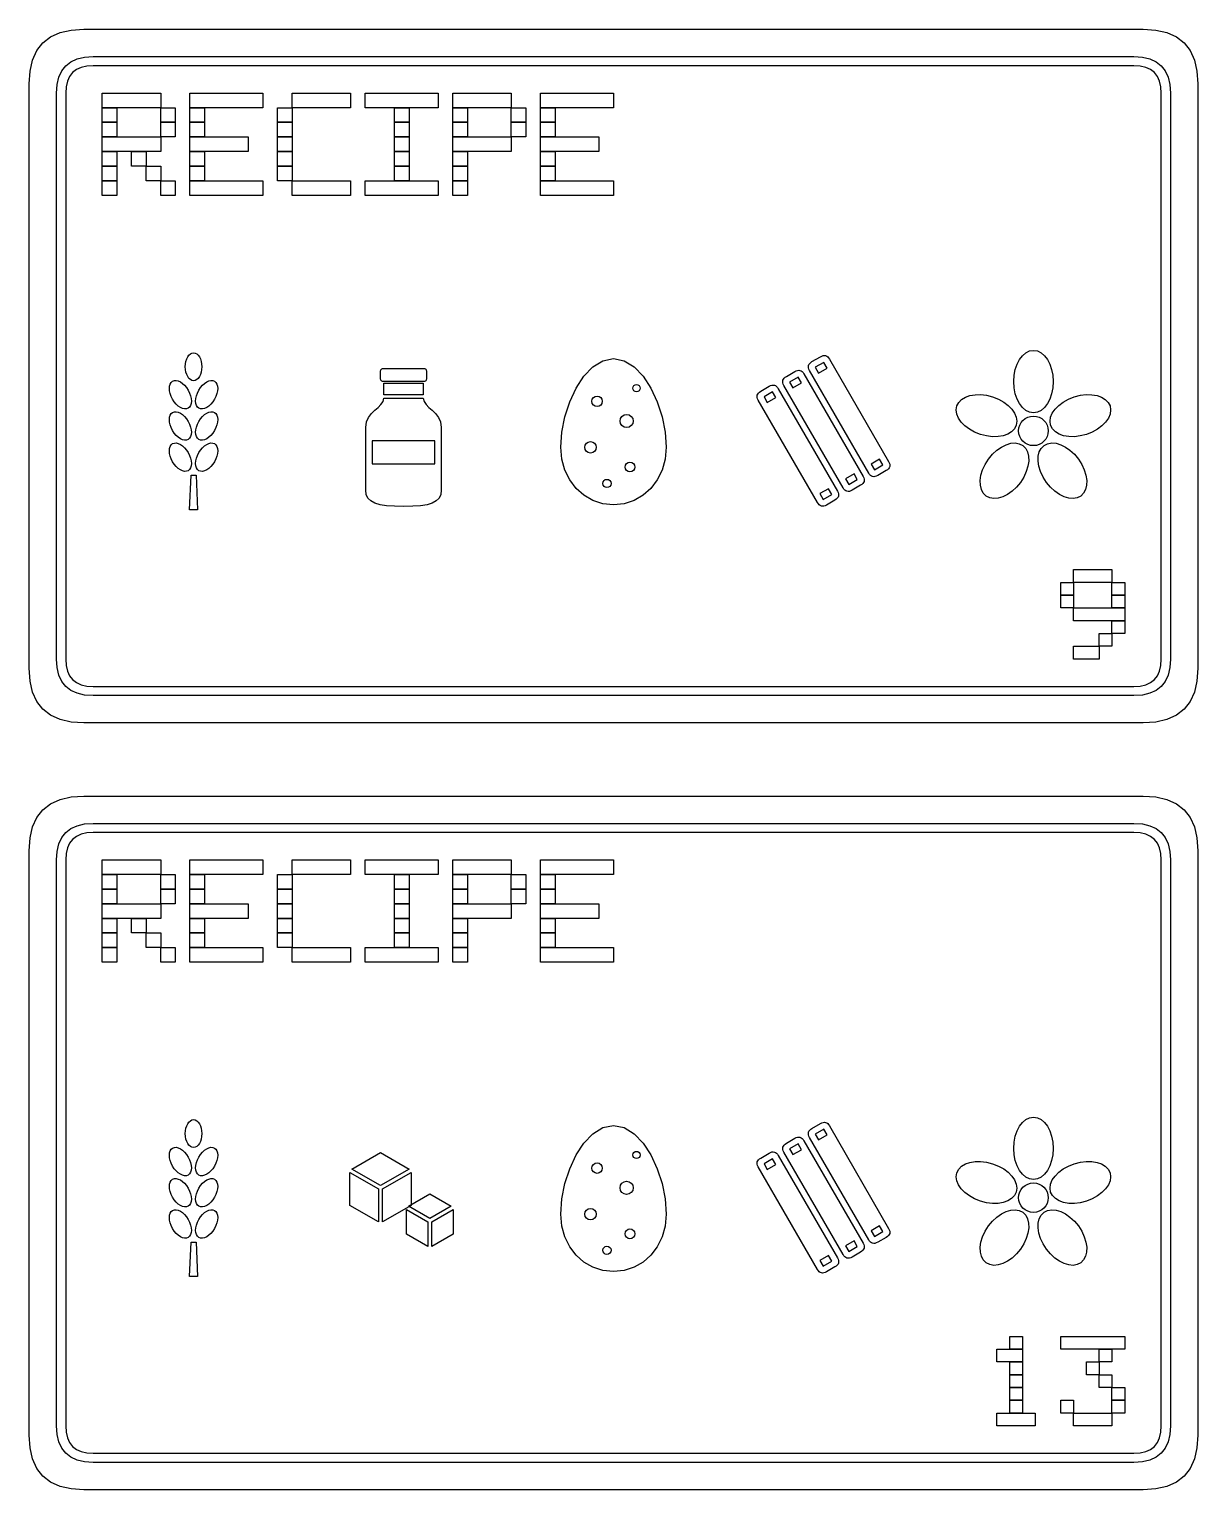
# Model space of a CAD drawing. Extents: x 4 to 296, y 4 to 595.
# Drawn here: x 4 to 68, y 147 to 227 of the extents above; entities that cross this region are included whole.
import ezdxf

# ---------------------------------------------------------------- set-up
doc = ezdxf.new("R2010")
doc.units = 0
doc.layers.add('CUT', color=1, linetype='CONTINUOUS')
doc.layers.add('RASTER', color=7, linetype='CONTINUOUS')

msp = doc.modelspace()

# ---------------------------------------------------------------- linework, layer by layer
at = {"layer": 'CUT'}
for points in [[(4, 224), (4.047, 224.703), (4.188, 225.313), (4.422, 225.828), (4.75, 226.25), (5.172, 226.578), (5.688, 226.813), (6.297, 226.953), (7, 227), (65, 227), (65.703, 226.953), (66.313, 226.813), (66.828, 226.578), (67.25, 226.25), (67.578, 225.828), (67.813, 225.313), (67.953, 224.703), (68, 224), (68, 192), (67.953, 191.297), (67.813, 190.688), (67.578, 190.172), (67.25, 189.75), (66.828, 189.422), (66.313, 189.188), (65.703, 189.047), (65, 189), (7, 189), (6.297, 189.047), (5.688, 189.188), (5.172, 189.422), (4.75, 189.75), (4.422, 190.172), (4.188, 190.688), (4.047, 191.297), (4, 192)], [(4, 182), (4.047, 182.703), (4.188, 183.313), (4.422, 183.828), (4.75, 184.25), (5.172, 184.578), (5.688, 184.813), (6.297, 184.953), (7, 185), (65, 185), (65.703, 184.953), (66.313, 184.813), (66.828, 184.578), (67.25, 184.25), (67.578, 183.828), (67.813, 183.313), (67.953, 182.703), (68, 182), (68, 150), (67.953, 149.297), (67.813, 148.688), (67.578, 148.172), (67.25, 147.75), (66.828, 147.422), (66.313, 147.188), (65.703, 147.047), (65, 147), (7, 147), (6.297, 147.047), (5.688, 147.188), (5.172, 147.422), (4.75, 147.75), (4.422, 148.172), (4.188, 148.688), (4.047, 149.297), (4, 150)]]:
    msp.add_lwpolyline(points, close=True, dxfattribs=at)
at = {"layer": 'RASTER'}
for points in [[(5.5, 223.5), (5.531, 223.969), (5.625, 224.375), (5.781, 224.719), (6, 225), (6.281, 225.219), (6.625, 225.375), (7.031, 225.469), (7.5, 225.5), (64.5, 225.5), (64.969, 225.469), (65.375, 225.375), (65.719, 225.219), (66, 225), (66.219, 224.719), (66.375, 224.375), (66.469, 223.969), (66.5, 223.5), (66.5, 192.5), (66.469, 192.031), (66.375, 191.625), (66.219, 191.281), (66, 191), (65.719, 190.781), (65.375, 190.625), (64.969, 190.531), (64.5, 190.5), (7.5, 190.5), (7.031, 190.531), (6.625, 190.625), (6.281, 190.781), (6, 191), (5.781, 191.281), (5.625, 191.625), (5.531, 192.031), (5.5, 192.5)], [(6, 223.5), (6, 192.5), (6.023, 192.148), (6.094, 191.844), (6.211, 191.586), (6.375, 191.375), (6.586, 191.211), (6.844, 191.094), (7.148, 191.023), (7.5, 191), (64.5, 191), (64.852, 191.023), (65.156, 191.094), (65.414, 191.211), (65.625, 191.375), (65.789, 191.586), (65.906, 191.844), (65.977, 192.148), (66, 192.5), (66, 223.5), (65.977, 223.852), (65.906, 224.156), (65.789, 224.414), (65.625, 224.625), (65.414, 224.789), (65.156, 224.906), (64.852, 224.977), (64.5, 225), (7.5, 225), (7.148, 224.977), (6.844, 224.906), (6.586, 224.789), (6.375, 224.625), (6.211, 224.414), (6.094, 224.156), (6.023, 223.852), (6, 223.5)], [(8, 223.5), (11.2, 223.5), (11.2, 222.7), (8, 222.7)], [(12.8, 223.5), (16.8, 223.5), (16.8, 222.7), (12.8, 222.7)], [(18.4, 223.5), (21.6, 223.5), (21.6, 222.7), (18.4, 222.7)], [(22.4, 223.5), (26.4, 223.5), (26.4, 222.7), (22.4, 222.7)], [(27.2, 223.5), (30.4, 223.5), (30.4, 222.7), (27.2, 222.7)], [(32, 223.5), (36, 223.5), (36, 222.7), (32, 222.7)], [(8, 222.7), (8.8, 222.7), (8.8, 221.9), (8, 221.9)], [(11.2, 222.7), (12, 222.7), (12, 221.9), (11.2, 221.9)], [(12.8, 222.7), (13.6, 222.7), (13.6, 221.9), (12.8, 221.9)], [(17.6, 222.7), (18.4, 222.7), (18.4, 221.9), (17.6, 221.9)], [(24, 222.7), (24.8, 222.7), (24.8, 221.9), (24, 221.9)], [(27.2, 222.7), (28, 222.7), (28, 221.9), (27.2, 221.9)], [(30.4, 222.7), (31.2, 222.7), (31.2, 221.9), (30.4, 221.9)], [(32, 222.7), (32.8, 222.7), (32.8, 221.9), (32, 221.9)], [(8, 221.9), (8.8, 221.9), (8.8, 221.1), (8, 221.1)], [(11.2, 221.9), (12, 221.9), (12, 221.1), (11.2, 221.1)], [(12.8, 221.9), (13.6, 221.9), (13.6, 221.1), (12.8, 221.1)], [(17.6, 221.9), (18.4, 221.9), (18.4, 221.1), (17.6, 221.1)], [(24, 221.9), (24.8, 221.9), (24.8, 221.1), (24, 221.1)], [(27.2, 221.9), (28, 221.9), (28, 221.1), (27.2, 221.1)], [(30.4, 221.9), (31.2, 221.9), (31.2, 221.1), (30.4, 221.1)], [(32, 221.9), (32.8, 221.9), (32.8, 221.1), (32, 221.1)], [(8, 221.1), (11.2, 221.1), (11.2, 220.3), (8, 220.3)], [(12.8, 221.1), (16, 221.1), (16, 220.3), (12.8, 220.3)], [(17.6, 221.1), (18.4, 221.1), (18.4, 220.3), (17.6, 220.3)], [(24, 221.1), (24.8, 221.1), (24.8, 220.3), (24, 220.3)], [(27.2, 221.1), (30.4, 221.1), (30.4, 220.3), (27.2, 220.3)], [(32, 221.1), (35.2, 221.1), (35.2, 220.3), (32, 220.3)], [(8, 220.3), (8.8, 220.3), (8.8, 219.5), (8, 219.5)], [(9.6, 220.3), (10.4, 220.3), (10.4, 219.5), (9.6, 219.5)], [(12.8, 220.3), (13.6, 220.3), (13.6, 219.5), (12.8, 219.5)], [(17.6, 220.3), (18.4, 220.3), (18.4, 219.5), (17.6, 219.5)], [(24, 220.3), (24.8, 220.3), (24.8, 219.5), (24, 219.5)], [(27.2, 220.3), (28, 220.3), (28, 219.5), (27.2, 219.5)], [(32, 220.3), (32.8, 220.3), (32.8, 219.5), (32, 219.5)], [(8, 219.5), (8.8, 219.5), (8.8, 218.7), (8, 218.7)], [(10.4, 219.5), (11.2, 219.5), (11.2, 218.7), (10.4, 218.7)], [(12.8, 219.5), (13.6, 219.5), (13.6, 218.7), (12.8, 218.7)], [(17.6, 219.5), (18.4, 219.5), (18.4, 218.7), (17.6, 218.7)], [(24, 219.5), (24.8, 219.5), (24.8, 218.7), (24, 218.7)], [(27.2, 219.5), (28, 219.5), (28, 218.7), (27.2, 218.7)], [(32, 219.5), (32.8, 219.5), (32.8, 218.7), (32, 218.7)], [(8, 218.7), (8.8, 218.7), (8.8, 217.9), (8, 217.9)], [(11.2, 218.7), (12, 218.7), (12, 217.9), (11.2, 217.9)], [(12.8, 218.7), (16.8, 218.7), (16.8, 217.9), (12.8, 217.9)], [(18.4, 218.7), (21.6, 218.7), (21.6, 217.9), (18.4, 217.9)], [(22.4, 218.7), (26.4, 218.7), (26.4, 217.9), (22.4, 217.9)], [(27.2, 218.7), (28, 218.7), (28, 217.9), (27.2, 217.9)], [(32, 218.7), (36, 218.7), (36, 217.9), (32, 217.9)], [(13.45, 208.51), (13.441, 208.356), (13.415, 208.212), (13.373, 208.082), (13.318, 207.969), (13.252, 207.876), (13.175, 207.805), (13.091, 207.761), (13, 207.745), (12.909, 207.761), (12.825, 207.805), (12.748, 207.876), (12.682, 207.969), (12.627, 208.082), (12.585, 208.212), (12.559, 208.356), (12.55, 208.51), (12.559, 208.664), (12.585, 208.808), (12.627, 208.938), (12.682, 209.051), (12.748, 209.144), (12.825, 209.215), (12.909, 209.259), (13, 209.275), (13.091, 209.259), (13.175, 209.215), (13.252, 209.144), (13.318, 209.051), (13.373, 208.938), (13.415, 208.808), (13.441, 208.664), (13.45, 208.51)], [(36, 208.96), (36.589, 208.84), (37.133, 208.504), (37.623, 207.992), (38.048, 207.34), (38.396, 206.587), (38.658, 205.771), (38.823, 204.929), (38.88, 204.1), (38.823, 203.448), (38.658, 202.848), (38.396, 202.312), (38.048, 201.85), (37.623, 201.472), (37.133, 201.189), (36.589, 201.012), (36, 200.95), (35.411, 201.012), (34.867, 201.189), (34.377, 201.472), (33.953, 201.85), (33.604, 202.312), (33.342, 202.848), (33.177, 203.448), (33.12, 204.1), (33.177, 204.929), (33.342, 205.771), (33.604, 206.587), (33.953, 207.34), (34.377, 207.992), (34.867, 208.504), (35.411, 208.84), (36, 208.96)], [(46.737, 208.301), (46.7, 208.377), (46.678, 208.449), (46.672, 208.516), (46.68, 208.58), (46.704, 208.639), (46.744, 208.694), (46.799, 208.746), (46.869, 208.793), (47.337, 209.063), (47.413, 209.1), (47.484, 209.122), (47.552, 209.129), (47.616, 209.12), (47.675, 209.096), (47.73, 209.056), (47.781, 209.001), (47.829, 208.931), (51.069, 203.319), (51.106, 203.243), (51.128, 203.171), (51.134, 203.104), (51.126, 203.04), (51.101, 202.981), (51.062, 202.926), (51.007, 202.874), (50.937, 202.827), (50.469, 202.557), (50.393, 202.52), (50.321, 202.498), (50.254, 202.491), (50.19, 202.5), (50.131, 202.524), (50.076, 202.564), (50.024, 202.619), (49.977, 202.689)], [(60.08, 207.7), (60.058, 207.355), (59.995, 207.034), (59.896, 206.744), (59.764, 206.491), (59.604, 206.282), (59.42, 206.124), (59.218, 206.025), (59, 205.99), (58.782, 206.025), (58.58, 206.124), (58.396, 206.282), (58.236, 206.491), (58.104, 206.744), (58.005, 207.034), (57.942, 207.355), (57.92, 207.7), (57.942, 208.045), (58.005, 208.366), (58.104, 208.656), (58.236, 208.909), (58.396, 209.118), (58.58, 209.276), (58.782, 209.375), (59, 209.41), (59.218, 209.375), (59.42, 209.276), (59.604, 209.118), (59.764, 208.909), (59.896, 208.656), (59.995, 208.366), (60.058, 208.045), (60.08, 207.7)], [(23.24, 208.24), (23.243, 208.282), (23.251, 208.319), (23.265, 208.35), (23.285, 208.375), (23.31, 208.395), (23.341, 208.409), (23.378, 208.417), (23.42, 208.42), (25.58, 208.42), (25.622, 208.417), (25.659, 208.409), (25.69, 208.395), (25.715, 208.375), (25.735, 208.35), (25.749, 208.319), (25.757, 208.282), (25.76, 208.24), (25.76, 207.88), (25.757, 207.838), (25.749, 207.801), (25.735, 207.77), (25.715, 207.745), (25.69, 207.725), (25.659, 207.711), (25.622, 207.703), (25.58, 207.7), (23.42, 207.7), (23.378, 207.703), (23.341, 207.711), (23.31, 207.725), (23.285, 207.745), (23.265, 207.77), (23.251, 207.801), (23.243, 207.838), (23.24, 207.88)], [(45.334, 207.491), (45.297, 207.567), (45.275, 207.639), (45.269, 207.706), (45.277, 207.77), (45.302, 207.829), (45.341, 207.884), (45.396, 207.936), (45.466, 207.983), (45.934, 208.253), (46.01, 208.29), (46.081, 208.312), (46.149, 208.319), (46.213, 208.31), (46.272, 208.286), (46.327, 208.246), (46.379, 208.191), (46.426, 208.121), (49.666, 202.509), (49.703, 202.433), (49.725, 202.361), (49.731, 202.294), (49.723, 202.23), (49.698, 202.171), (49.659, 202.116), (49.604, 202.064), (49.534, 202.017), (49.066, 201.747), (48.99, 201.71), (48.919, 201.688), (48.851, 201.681), (48.787, 201.69), (48.728, 201.714), (48.673, 201.754), (48.621, 201.809), (48.574, 201.879)], [(47.049, 208.481), (47.229, 208.169), (47.697, 208.439), (47.517, 208.751), (47.049, 208.481)], [(12.709, 207.227), (12.786, 207.073), (12.841, 206.92), (12.874, 206.771), (12.885, 206.631), (12.874, 206.504), (12.841, 206.394), (12.785, 206.304), (12.708, 206.24), (12.612, 206.205), (12.507, 206.201), (12.395, 206.228), (12.279, 206.281), (12.164, 206.361), (12.051, 206.464), (11.946, 206.588), (11.851, 206.733), (11.774, 206.887), (11.719, 207.04), (11.686, 207.189), (11.675, 207.329), (11.686, 207.456), (11.719, 207.566), (11.775, 207.656), (11.853, 207.72), (11.948, 207.755), (12.053, 207.759), (12.165, 207.732), (12.281, 207.679), (12.396, 207.599), (12.509, 207.496), (12.614, 207.372), (12.709, 207.227)], [(14.149, 206.733), (14.054, 206.588), (13.949, 206.464), (13.836, 206.361), (13.721, 206.281), (13.605, 206.228), (13.493, 206.201), (13.388, 206.205), (13.293, 206.24), (13.215, 206.304), (13.159, 206.394), (13.126, 206.504), (13.115, 206.631), (13.126, 206.771), (13.159, 206.92), (13.214, 207.073), (13.291, 207.227), (13.386, 207.372), (13.491, 207.496), (13.604, 207.599), (13.719, 207.679), (13.835, 207.732), (13.947, 207.759), (14.052, 207.755), (14.148, 207.72), (14.225, 207.656), (14.281, 207.566), (14.314, 207.456), (14.325, 207.329), (14.314, 207.189), (14.281, 207.04), (14.226, 206.887), (14.149, 206.733)], [(23.42, 207.61), (25.58, 207.61), (25.58, 206.98), (23.42, 206.98)], [(43.931, 206.681), (43.894, 206.757), (43.872, 206.829), (43.866, 206.896), (43.874, 206.96), (43.899, 207.019), (43.938, 207.074), (43.993, 207.126), (44.063, 207.173), (44.531, 207.443), (44.607, 207.48), (44.679, 207.502), (44.746, 207.509), (44.81, 207.5), (44.869, 207.476), (44.924, 207.436), (44.976, 207.381), (45.023, 207.311), (48.263, 201.699), (48.3, 201.623), (48.322, 201.551), (48.328, 201.484), (48.32, 201.42), (48.296, 201.361), (48.256, 201.306), (48.201, 201.254), (48.131, 201.207), (47.663, 200.937), (47.587, 200.9), (47.516, 200.878), (47.448, 200.871), (47.384, 200.88), (47.325, 200.904), (47.27, 200.944), (47.219, 200.999), (47.171, 201.069)], [(45.646, 207.671), (45.826, 207.359), (46.294, 207.629), (46.114, 207.941), (45.646, 207.671)], [(23.42, 206.8), (25.58, 206.8), (25.623, 206.612), (25.735, 206.446), (25.893, 206.287), (26.075, 206.125), (26.257, 205.946), (26.415, 205.737), (26.527, 205.486), (26.57, 205.18), (26.57, 201.76), (26.54, 201.515), (26.449, 201.316), (26.295, 201.159), (26.075, 201.04), (25.788, 200.955), (25.431, 200.899), (25.002, 200.869), (24.5, 200.86), (23.998, 200.869), (23.569, 200.899), (23.212, 200.955), (22.925, 201.04), (22.705, 201.159), (22.551, 201.316), (22.46, 201.515), (22.43, 201.76), (22.43, 205.18), (22.473, 205.486), (22.585, 205.737), (22.743, 205.946), (22.925, 206.125), (23.107, 206.287), (23.265, 206.446), (23.377, 206.612), (23.42, 206.8)], [(44.243, 206.861), (44.423, 206.549), (44.891, 206.819), (44.711, 207.131), (44.243, 206.861)], [(56.766, 206.861), (57.087, 206.734), (57.373, 206.575), (57.618, 206.391), (57.818, 206.187), (57.967, 205.97), (58.061, 205.747), (58.093, 205.524), (58.058, 205.306), (57.958, 205.11), (57.801, 204.948), (57.594, 204.822), (57.346, 204.734), (57.065, 204.687), (56.758, 204.682), (56.433, 204.722), (56.098, 204.807), (55.777, 204.935), (55.492, 205.094), (55.246, 205.278), (55.046, 205.482), (54.897, 205.698), (54.804, 205.921), (54.772, 206.145), (54.806, 206.363), (54.906, 206.559), (55.064, 206.721), (55.27, 206.847), (55.518, 206.934), (55.8, 206.982), (56.107, 206.986), (56.431, 206.947), (56.766, 206.861)], [(61.902, 204.807), (61.567, 204.722), (61.242, 204.682), (60.935, 204.687), (60.654, 204.734), (60.406, 204.822), (60.199, 204.948), (60.042, 205.11), (59.942, 205.306), (59.907, 205.524), (59.939, 205.747), (60.033, 205.97), (60.182, 206.187), (60.382, 206.391), (60.627, 206.575), (60.913, 206.734), (61.234, 206.861), (61.569, 206.947), (61.893, 206.986), (62.2, 206.982), (62.482, 206.934), (62.73, 206.847), (62.936, 206.721), (63.094, 206.559), (63.194, 206.363), (63.228, 206.145), (63.196, 205.921), (63.103, 205.698), (62.954, 205.482), (62.754, 205.278), (62.508, 205.094), (62.223, 204.935), (61.902, 204.807)], [(12.709, 205.517), (12.786, 205.363), (12.841, 205.21), (12.874, 205.061), (12.885, 204.921), (12.874, 204.794), (12.841, 204.684), (12.785, 204.594), (12.708, 204.53), (12.612, 204.495), (12.507, 204.491), (12.395, 204.518), (12.279, 204.571), (12.164, 204.651), (12.051, 204.754), (11.946, 204.878), (11.851, 205.023), (11.774, 205.177), (11.719, 205.33), (11.686, 205.479), (11.675, 205.619), (11.686, 205.746), (11.719, 205.856), (11.775, 205.946), (11.853, 206.01), (11.948, 206.045), (12.053, 206.049), (12.165, 206.022), (12.281, 205.969), (12.396, 205.889), (12.509, 205.786), (12.614, 205.662), (12.709, 205.517)], [(14.149, 205.023), (14.054, 204.878), (13.949, 204.754), (13.836, 204.651), (13.721, 204.571), (13.605, 204.518), (13.493, 204.491), (13.388, 204.495), (13.293, 204.53), (13.215, 204.594), (13.159, 204.684), (13.126, 204.794), (13.115, 204.921), (13.126, 205.061), (13.159, 205.21), (13.214, 205.363), (13.291, 205.517), (13.386, 205.662), (13.491, 205.786), (13.604, 205.889), (13.719, 205.969), (13.835, 206.022), (13.947, 206.049), (14.052, 206.045), (14.148, 206.01), (14.225, 205.946), (14.281, 205.856), (14.314, 205.746), (14.325, 205.619), (14.314, 205.479), (14.281, 205.33), (14.226, 205.177), (14.149, 205.023)], [(12.709, 203.808), (12.786, 203.653), (12.841, 203.5), (12.874, 203.351), (12.885, 203.211), (12.874, 203.084), (12.841, 202.974), (12.785, 202.884), (12.708, 202.82), (12.612, 202.785), (12.507, 202.781), (12.395, 202.808), (12.279, 202.861), (12.164, 202.941), (12.051, 203.044), (11.946, 203.168), (11.851, 203.313), (11.774, 203.467), (11.719, 203.62), (11.686, 203.769), (11.675, 203.909), (11.686, 204.036), (11.719, 204.146), (11.775, 204.236), (11.853, 204.3), (11.948, 204.335), (12.053, 204.339), (12.165, 204.312), (12.281, 204.259), (12.396, 204.179), (12.509, 204.076), (12.614, 203.952), (12.709, 203.808)], [(14.149, 203.313), (14.054, 203.168), (13.949, 203.044), (13.836, 202.941), (13.721, 202.861), (13.605, 202.808), (13.493, 202.781), (13.388, 202.785), (13.293, 202.82), (13.215, 202.884), (13.159, 202.974), (13.126, 203.084), (13.115, 203.211), (13.126, 203.351), (13.159, 203.5), (13.214, 203.653), (13.291, 203.808), (13.386, 203.952), (13.491, 204.076), (13.604, 204.179), (13.719, 204.259), (13.835, 204.312), (13.947, 204.339), (14.052, 204.335), (14.148, 204.3), (14.225, 204.236), (14.281, 204.146), (14.314, 204.036), (14.325, 203.909), (14.314, 203.769), (14.281, 203.62), (14.226, 203.467), (14.149, 203.313)], [(22.79, 204.46), (22.79, 203.2), (26.21, 203.2), (26.21, 204.46), (22.79, 204.46)], [(56.539, 203.45), (56.76, 203.716), (56.999, 203.939), (57.25, 204.116), (57.506, 204.243), (57.758, 204.318), (57.999, 204.337), (58.222, 204.299), (58.418, 204.199), (58.574, 204.043), (58.679, 203.843), (58.735, 203.608), (58.742, 203.345), (58.699, 203.063), (58.609, 202.769), (58.472, 202.473), (58.287, 202.181), (58.066, 201.915), (57.827, 201.692), (57.576, 201.516), (57.32, 201.389), (57.068, 201.314), (56.827, 201.294), (56.604, 201.332), (56.408, 201.432), (56.252, 201.588), (56.147, 201.788), (56.091, 202.023), (56.084, 202.286), (56.126, 202.569), (56.217, 202.862), (56.354, 203.159), (56.539, 203.45)], [(59.713, 202.181), (59.528, 202.473), (59.391, 202.769), (59.301, 203.063), (59.258, 203.345), (59.265, 203.608), (59.321, 203.843), (59.426, 204.043), (59.582, 204.199), (59.778, 204.299), (60.001, 204.337), (60.242, 204.318), (60.494, 204.243), (60.75, 204.116), (61.001, 203.939), (61.24, 203.716), (61.461, 203.45), (61.646, 203.159), (61.783, 202.862), (61.874, 202.569), (61.916, 202.286), (61.909, 202.023), (61.853, 201.788), (61.748, 201.588), (61.592, 201.432), (61.396, 201.332), (61.173, 201.294), (60.932, 201.314), (60.68, 201.389), (60.424, 201.516), (60.173, 201.692), (59.934, 201.915), (59.713, 202.181)], [(50.109, 203.181), (50.289, 202.869), (50.757, 203.139), (50.577, 203.451), (50.109, 203.181)], [(12.865, 202.57), (13.135, 202.57), (13.225, 200.68), (12.775, 200.68)], [(48.706, 202.371), (48.886, 202.059), (49.354, 202.329), (49.174, 202.641), (48.706, 202.371)], [(47.303, 201.561), (47.483, 201.249), (47.951, 201.519), (47.771, 201.831), (47.303, 201.561)], [(61.2, 197.4), (63.3, 197.4), (63.3, 196.7), (61.2, 196.7)], [(60.5, 196.7), (61.2, 196.7), (61.2, 196), (60.5, 196)], [(60.5, 196), (61.2, 196), (61.2, 195.3), (60.5, 195.3)], [(63.3, 196.7), (64, 196.7), (64, 196), (63.3, 196)], [(63.3, 196), (64, 196), (64, 195.3), (63.3, 195.3)], [(61.2, 195.3), (64, 195.3), (64, 194.6), (61.2, 194.6)], [(63.3, 194.6), (64, 194.6), (64, 193.9), (63.3, 193.9)], [(62.6, 193.9), (63.3, 193.9), (63.3, 193.2), (62.6, 193.2)], [(61.2, 193.2), (62.6, 193.2), (62.6, 192.5), (61.2, 192.5)], [(5.5, 181.5), (5.531, 181.969), (5.625, 182.375), (5.781, 182.719), (6, 183), (6.281, 183.219), (6.625, 183.375), (7.031, 183.469), (7.5, 183.5), (64.5, 183.5), (64.969, 183.469), (65.375, 183.375), (65.719, 183.219), (66, 183), (66.219, 182.719), (66.375, 182.375), (66.469, 181.969), (66.5, 181.5), (66.5, 150.5), (66.469, 150.031), (66.375, 149.625), (66.219, 149.281), (66, 149), (65.719, 148.781), (65.375, 148.625), (64.969, 148.531), (64.5, 148.5), (7.5, 148.5), (7.031, 148.531), (6.625, 148.625), (6.281, 148.781), (6, 149), (5.781, 149.281), (5.625, 149.625), (5.531, 150.031), (5.5, 150.5)], [(6, 181.5), (6, 150.5), (6.023, 150.148), (6.094, 149.844), (6.211, 149.586), (6.375, 149.375), (6.586, 149.211), (6.844, 149.094), (7.148, 149.023), (7.5, 149), (64.5, 149), (64.852, 149.023), (65.156, 149.094), (65.414, 149.211), (65.625, 149.375), (65.789, 149.586), (65.906, 149.844), (65.977, 150.148), (66, 150.5), (66, 181.5), (65.977, 181.852), (65.906, 182.156), (65.789, 182.414), (65.625, 182.625), (65.414, 182.789), (65.156, 182.906), (64.852, 182.977), (64.5, 183), (7.5, 183), (7.148, 182.977), (6.844, 182.906), (6.586, 182.789), (6.375, 182.625), (6.211, 182.414), (6.094, 182.156), (6.023, 181.852), (6, 181.5)], [(8, 181.5), (11.2, 181.5), (11.2, 180.7), (8, 180.7)], [(12.8, 181.5), (16.8, 181.5), (16.8, 180.7), (12.8, 180.7)], [(18.4, 181.5), (21.6, 181.5), (21.6, 180.7), (18.4, 180.7)], [(22.4, 181.5), (26.4, 181.5), (26.4, 180.7), (22.4, 180.7)], [(27.2, 181.5), (30.4, 181.5), (30.4, 180.7), (27.2, 180.7)], [(32, 181.5), (36, 181.5), (36, 180.7), (32, 180.7)], [(8, 180.7), (8.8, 180.7), (8.8, 179.9), (8, 179.9)], [(11.2, 180.7), (12, 180.7), (12, 179.9), (11.2, 179.9)], [(12.8, 180.7), (13.6, 180.7), (13.6, 179.9), (12.8, 179.9)], [(17.6, 180.7), (18.4, 180.7), (18.4, 179.9), (17.6, 179.9)], [(24, 180.7), (24.8, 180.7), (24.8, 179.9), (24, 179.9)], [(27.2, 180.7), (28, 180.7), (28, 179.9), (27.2, 179.9)], [(30.4, 180.7), (31.2, 180.7), (31.2, 179.9), (30.4, 179.9)], [(32, 180.7), (32.8, 180.7), (32.8, 179.9), (32, 179.9)], [(8, 179.9), (8.8, 179.9), (8.8, 179.1), (8, 179.1)], [(11.2, 179.9), (12, 179.9), (12, 179.1), (11.2, 179.1)], [(12.8, 179.9), (13.6, 179.9), (13.6, 179.1), (12.8, 179.1)], [(17.6, 179.9), (18.4, 179.9), (18.4, 179.1), (17.6, 179.1)], [(24, 179.9), (24.8, 179.9), (24.8, 179.1), (24, 179.1)], [(27.2, 179.9), (28, 179.9), (28, 179.1), (27.2, 179.1)], [(30.4, 179.9), (31.2, 179.9), (31.2, 179.1), (30.4, 179.1)], [(32, 179.9), (32.8, 179.9), (32.8, 179.1), (32, 179.1)], [(8, 179.1), (11.2, 179.1), (11.2, 178.3), (8, 178.3)], [(12.8, 179.1), (16, 179.1), (16, 178.3), (12.8, 178.3)], [(17.6, 179.1), (18.4, 179.1), (18.4, 178.3), (17.6, 178.3)], [(24, 179.1), (24.8, 179.1), (24.8, 178.3), (24, 178.3)], [(27.2, 179.1), (30.4, 179.1), (30.4, 178.3), (27.2, 178.3)], [(32, 179.1), (35.2, 179.1), (35.2, 178.3), (32, 178.3)], [(8, 178.3), (8.8, 178.3), (8.8, 177.5), (8, 177.5)], [(9.6, 178.3), (10.4, 178.3), (10.4, 177.5), (9.6, 177.5)], [(12.8, 178.3), (13.6, 178.3), (13.6, 177.5), (12.8, 177.5)], [(17.6, 178.3), (18.4, 178.3), (18.4, 177.5), (17.6, 177.5)], [(24, 178.3), (24.8, 178.3), (24.8, 177.5), (24, 177.5)], [(27.2, 178.3), (28, 178.3), (28, 177.5), (27.2, 177.5)], [(32, 178.3), (32.8, 178.3), (32.8, 177.5), (32, 177.5)], [(8, 177.5), (8.8, 177.5), (8.8, 176.7), (8, 176.7)], [(10.4, 177.5), (11.2, 177.5), (11.2, 176.7), (10.4, 176.7)], [(12.8, 177.5), (13.6, 177.5), (13.6, 176.7), (12.8, 176.7)], [(17.6, 177.5), (18.4, 177.5), (18.4, 176.7), (17.6, 176.7)], [(24, 177.5), (24.8, 177.5), (24.8, 176.7), (24, 176.7)], [(27.2, 177.5), (28, 177.5), (28, 176.7), (27.2, 176.7)], [(32, 177.5), (32.8, 177.5), (32.8, 176.7), (32, 176.7)], [(8, 176.7), (8.8, 176.7), (8.8, 175.9), (8, 175.9)], [(11.2, 176.7), (12, 176.7), (12, 175.9), (11.2, 175.9)], [(12.8, 176.7), (16.8, 176.7), (16.8, 175.9), (12.8, 175.9)], [(18.4, 176.7), (21.6, 176.7), (21.6, 175.9), (18.4, 175.9)], [(22.4, 176.7), (26.4, 176.7), (26.4, 175.9), (22.4, 175.9)], [(27.2, 176.7), (28, 176.7), (28, 175.9), (27.2, 175.9)], [(32, 176.7), (36, 176.7), (36, 175.9), (32, 175.9)], [(13.45, 166.51), (13.441, 166.356), (13.415, 166.212), (13.373, 166.082), (13.318, 165.969), (13.252, 165.876), (13.175, 165.805), (13.091, 165.761), (13, 165.745), (12.909, 165.761), (12.825, 165.805), (12.748, 165.876), (12.682, 165.969), (12.627, 166.082), (12.585, 166.212), (12.559, 166.356), (12.55, 166.51), (12.559, 166.664), (12.585, 166.808), (12.627, 166.938), (12.682, 167.051), (12.748, 167.144), (12.825, 167.215), (12.909, 167.259), (13, 167.275), (13.091, 167.259), (13.175, 167.215), (13.252, 167.144), (13.318, 167.051), (13.373, 166.938), (13.415, 166.808), (13.441, 166.664), (13.45, 166.51)], [(60.08, 165.7), (60.058, 165.355), (59.995, 165.034), (59.896, 164.744), (59.764, 164.491), (59.604, 164.282), (59.42, 164.124), (59.218, 164.025), (59, 163.99), (58.782, 164.025), (58.58, 164.124), (58.396, 164.282), (58.236, 164.491), (58.104, 164.744), (58.005, 165.034), (57.942, 165.355), (57.92, 165.7), (57.942, 166.045), (58.005, 166.366), (58.104, 166.656), (58.236, 166.909), (58.396, 167.118), (58.58, 167.276), (58.782, 167.375), (59, 167.41), (59.218, 167.375), (59.42, 167.276), (59.604, 167.118), (59.764, 166.909), (59.896, 166.656), (59.995, 166.366), (60.058, 166.045), (60.08, 165.7)], [(36, 166.96), (36.589, 166.84), (37.133, 166.504), (37.623, 165.992), (38.048, 165.34), (38.396, 164.587), (38.658, 163.771), (38.823, 162.929), (38.88, 162.1), (38.823, 161.448), (38.658, 160.848), (38.396, 160.312), (38.048, 159.85), (37.623, 159.472), (37.133, 159.189), (36.589, 159.012), (36, 158.95), (35.411, 159.012), (34.867, 159.189), (34.377, 159.472), (33.953, 159.85), (33.604, 160.312), (33.342, 160.848), (33.177, 161.448), (33.12, 162.1), (33.177, 162.929), (33.342, 163.771), (33.604, 164.587), (33.953, 165.34), (34.377, 165.992), (34.867, 166.504), (35.411, 166.84), (36, 166.96)], [(46.737, 166.301), (46.7, 166.377), (46.678, 166.449), (46.672, 166.516), (46.68, 166.58), (46.704, 166.639), (46.744, 166.694), (46.799, 166.746), (46.869, 166.793), (47.337, 167.063), (47.413, 167.1), (47.484, 167.122), (47.552, 167.129), (47.616, 167.12), (47.675, 167.096), (47.73, 167.056), (47.781, 167.001), (47.829, 166.931), (51.069, 161.319), (51.106, 161.243), (51.128, 161.171), (51.134, 161.104), (51.126, 161.04), (51.101, 160.981), (51.062, 160.926), (51.007, 160.874), (50.937, 160.827), (50.469, 160.557), (50.393, 160.52), (50.321, 160.498), (50.254, 160.491), (50.19, 160.5), (50.131, 160.524), (50.076, 160.564), (50.024, 160.619), (49.977, 160.689)], [(47.049, 166.481), (47.229, 166.169), (47.697, 166.439), (47.517, 166.751), (47.049, 166.481)], [(12.709, 165.227), (12.786, 165.073), (12.841, 164.92), (12.874, 164.771), (12.885, 164.631), (12.874, 164.504), (12.841, 164.394), (12.785, 164.304), (12.708, 164.24), (12.612, 164.205), (12.507, 164.201), (12.395, 164.228), (12.279, 164.281), (12.164, 164.361), (12.051, 164.464), (11.946, 164.588), (11.851, 164.733), (11.774, 164.887), (11.719, 165.04), (11.686, 165.189), (11.675, 165.329), (11.686, 165.456), (11.719, 165.566), (11.775, 165.656), (11.853, 165.72), (11.948, 165.755), (12.053, 165.759), (12.165, 165.732), (12.281, 165.679), (12.396, 165.599), (12.509, 165.496), (12.614, 165.372), (12.709, 165.227)], [(14.149, 164.733), (14.054, 164.588), (13.949, 164.464), (13.836, 164.361), (13.721, 164.281), (13.605, 164.228), (13.493, 164.201), (13.388, 164.205), (13.293, 164.24), (13.215, 164.304), (13.159, 164.394), (13.126, 164.504), (13.115, 164.631), (13.126, 164.771), (13.159, 164.92), (13.214, 165.073), (13.291, 165.227), (13.386, 165.372), (13.491, 165.496), (13.604, 165.599), (13.719, 165.679), (13.835, 165.732), (13.947, 165.759), (14.052, 165.755), (14.148, 165.72), (14.225, 165.656), (14.281, 165.566), (14.314, 165.456), (14.325, 165.329), (14.314, 165.189), (14.281, 165.04), (14.226, 164.887), (14.149, 164.733)], [(45.334, 165.491), (45.297, 165.567), (45.275, 165.639), (45.269, 165.706), (45.277, 165.77), (45.302, 165.829), (45.341, 165.884), (45.396, 165.936), (45.466, 165.983), (45.934, 166.253), (46.01, 166.29), (46.081, 166.312), (46.149, 166.319), (46.213, 166.31), (46.272, 166.286), (46.327, 166.246), (46.379, 166.191), (46.426, 166.121), (49.666, 160.509), (49.703, 160.433), (49.725, 160.361), (49.731, 160.294), (49.723, 160.23), (49.698, 160.171), (49.659, 160.116), (49.604, 160.064), (49.534, 160.017), (49.066, 159.747), (48.99, 159.71), (48.919, 159.688), (48.851, 159.681), (48.787, 159.69), (48.728, 159.714), (48.673, 159.754), (48.621, 159.809), (48.574, 159.879)], [(45.646, 165.671), (45.826, 165.359), (46.294, 165.629), (46.114, 165.941), (45.646, 165.671)], [(23.24, 165.466), (24.806, 164.566), (23.24, 163.666), (21.674, 164.566)], [(43.931, 164.681), (43.894, 164.757), (43.872, 164.829), (43.866, 164.896), (43.874, 164.96), (43.899, 165.019), (43.938, 165.074), (43.993, 165.126), (44.063, 165.173), (44.531, 165.443), (44.607, 165.48), (44.679, 165.502), (44.746, 165.509), (44.81, 165.5), (44.869, 165.476), (44.924, 165.436), (44.976, 165.381), (45.023, 165.311), (48.263, 159.699), (48.3, 159.623), (48.322, 159.551), (48.328, 159.484), (48.32, 159.42), (48.296, 159.361), (48.256, 159.306), (48.201, 159.254), (48.131, 159.207), (47.663, 158.937), (47.587, 158.9), (47.516, 158.878), (47.448, 158.871), (47.384, 158.88), (47.325, 158.904), (47.27, 158.944), (47.219, 158.999), (47.171, 159.069)], [(44.243, 164.861), (44.423, 164.549), (44.891, 164.819), (44.711, 165.131), (44.243, 164.861)], [(56.766, 164.861), (57.087, 164.734), (57.373, 164.575), (57.618, 164.391), (57.818, 164.187), (57.967, 163.97), (58.061, 163.747), (58.093, 163.524), (58.058, 163.306), (57.958, 163.11), (57.801, 162.948), (57.594, 162.822), (57.346, 162.734), (57.065, 162.687), (56.758, 162.682), (56.433, 162.722), (56.098, 162.807), (55.777, 162.935), (55.492, 163.094), (55.246, 163.278), (55.046, 163.482), (54.897, 163.698), (54.804, 163.921), (54.772, 164.145), (54.806, 164.363), (54.906, 164.559), (55.064, 164.721), (55.27, 164.847), (55.518, 164.934), (55.8, 164.982), (56.107, 164.986), (56.431, 164.947), (56.766, 164.861)], [(61.902, 162.807), (61.567, 162.722), (61.242, 162.682), (60.935, 162.687), (60.654, 162.734), (60.406, 162.822), (60.199, 162.948), (60.042, 163.11), (59.942, 163.306), (59.907, 163.524), (59.939, 163.747), (60.033, 163.97), (60.182, 164.187), (60.382, 164.391), (60.627, 164.575), (60.913, 164.734), (61.234, 164.861), (61.569, 164.947), (61.893, 164.986), (62.2, 164.982), (62.482, 164.934), (62.73, 164.847), (62.936, 164.721), (63.094, 164.559), (63.194, 164.363), (63.228, 164.145), (63.196, 163.921), (63.103, 163.698), (62.954, 163.482), (62.754, 163.278), (62.508, 163.094), (62.223, 162.935), (61.902, 162.807)], [(12.709, 163.517), (12.786, 163.363), (12.841, 163.21), (12.874, 163.061), (12.885, 162.921), (12.874, 162.794), (12.841, 162.684), (12.785, 162.594), (12.708, 162.53), (12.612, 162.495), (12.507, 162.491), (12.395, 162.518), (12.279, 162.571), (12.164, 162.651), (12.051, 162.754), (11.946, 162.878), (11.851, 163.023), (11.774, 163.177), (11.719, 163.33), (11.686, 163.479), (11.675, 163.619), (11.686, 163.746), (11.719, 163.856), (11.775, 163.946), (11.853, 164.01), (11.948, 164.045), (12.053, 164.049), (12.165, 164.022), (12.281, 163.969), (12.396, 163.889), (12.509, 163.786), (12.614, 163.662), (12.709, 163.517)], [(14.149, 163.023), (14.054, 162.878), (13.949, 162.754), (13.836, 162.651), (13.721, 162.571), (13.605, 162.518), (13.493, 162.491), (13.388, 162.495), (13.293, 162.53), (13.215, 162.594), (13.159, 162.684), (13.126, 162.794), (13.115, 162.921), (13.126, 163.061), (13.159, 163.21), (13.214, 163.363), (13.291, 163.517), (13.386, 163.662), (13.491, 163.786), (13.604, 163.889), (13.719, 163.969), (13.835, 164.022), (13.947, 164.049), (14.052, 164.045), (14.148, 164.01), (14.225, 163.946), (14.281, 163.856), (14.314, 163.746), (14.325, 163.619), (14.314, 163.479), (14.281, 163.33), (14.226, 163.177), (14.149, 163.023)], [(21.564, 164.377), (23.13, 163.477), (23.13, 161.677), (21.564, 162.577)], [(23.35, 163.477), (24.916, 164.377), (24.916, 162.577), (23.35, 161.677)], [(25.94, 163.216), (27.115, 162.541), (25.94, 161.866), (24.766, 162.541)], [(12.709, 161.808), (12.786, 161.653), (12.841, 161.5), (12.874, 161.351), (12.885, 161.211), (12.874, 161.084), (12.841, 160.974), (12.785, 160.884), (12.708, 160.82), (12.612, 160.785), (12.507, 160.781), (12.395, 160.808), (12.279, 160.861), (12.164, 160.941), (12.051, 161.044), (11.946, 161.168), (11.851, 161.313), (11.774, 161.467), (11.719, 161.62), (11.686, 161.769), (11.675, 161.909), (11.686, 162.036), (11.719, 162.146), (11.775, 162.236), (11.853, 162.3), (11.948, 162.335), (12.053, 162.339), (12.165, 162.312), (12.281, 162.259), (12.396, 162.179), (12.509, 162.076), (12.614, 161.952), (12.709, 161.808)], [(14.149, 161.313), (14.054, 161.168), (13.949, 161.044), (13.836, 160.941), (13.721, 160.861), (13.605, 160.808), (13.493, 160.781), (13.388, 160.785), (13.293, 160.82), (13.215, 160.884), (13.159, 160.974), (13.126, 161.084), (13.115, 161.211), (13.126, 161.351), (13.159, 161.5), (13.214, 161.653), (13.291, 161.808), (13.386, 161.952), (13.491, 162.076), (13.604, 162.179), (13.719, 162.259), (13.835, 162.312), (13.947, 162.339), (14.052, 162.335), (14.148, 162.3), (14.225, 162.236), (14.281, 162.146), (14.314, 162.036), (14.325, 161.909), (14.314, 161.769), (14.281, 161.62), (14.226, 161.467), (14.149, 161.313)], [(24.656, 162.352), (25.83, 161.677), (25.83, 160.327), (24.656, 161.002)], [(26.05, 161.677), (27.224, 162.352), (27.224, 161.002), (26.05, 160.327)], [(56.539, 161.45), (56.76, 161.716), (56.999, 161.939), (57.25, 162.116), (57.506, 162.243), (57.758, 162.318), (57.999, 162.337), (58.222, 162.299), (58.418, 162.199), (58.574, 162.043), (58.679, 161.843), (58.735, 161.608), (58.742, 161.345), (58.699, 161.063), (58.609, 160.769), (58.472, 160.473), (58.287, 160.181), (58.066, 159.915), (57.827, 159.692), (57.576, 159.516), (57.32, 159.389), (57.068, 159.314), (56.827, 159.294), (56.604, 159.332), (56.408, 159.432), (56.252, 159.588), (56.147, 159.788), (56.091, 160.023), (56.084, 160.286), (56.126, 160.569), (56.217, 160.862), (56.354, 161.159), (56.539, 161.45)], [(59.713, 160.181), (59.528, 160.473), (59.391, 160.769), (59.301, 161.063), (59.258, 161.345), (59.265, 161.608), (59.321, 161.843), (59.426, 162.043), (59.582, 162.199), (59.778, 162.299), (60.001, 162.337), (60.242, 162.318), (60.494, 162.243), (60.75, 162.116), (61.001, 161.939), (61.24, 161.716), (61.461, 161.45), (61.646, 161.159), (61.783, 160.862), (61.874, 160.569), (61.916, 160.286), (61.909, 160.023), (61.853, 159.788), (61.748, 159.588), (61.592, 159.432), (61.396, 159.332), (61.173, 159.294), (60.932, 159.314), (60.68, 159.389), (60.424, 159.516), (60.173, 159.692), (59.934, 159.915), (59.713, 160.181)], [(50.109, 161.181), (50.289, 160.869), (50.757, 161.139), (50.577, 161.451), (50.109, 161.181)], [(12.865, 160.57), (13.135, 160.57), (13.225, 158.68), (12.775, 158.68)], [(48.706, 160.371), (48.886, 160.059), (49.354, 160.329), (49.174, 160.641), (48.706, 160.371)], [(47.303, 159.561), (47.483, 159.249), (47.951, 159.519), (47.771, 159.831), (47.303, 159.561)], [(57.7, 155.4), (58.4, 155.4), (58.4, 154.7), (57.7, 154.7)], [(60.5, 155.4), (64, 155.4), (64, 154.7), (60.5, 154.7)], [(57, 154.7), (58.4, 154.7), (58.4, 154), (57, 154)], [(62.6, 154.7), (63.3, 154.7), (63.3, 154), (62.6, 154)], [(57.7, 154), (58.4, 154), (58.4, 153.3), (57.7, 153.3)], [(61.9, 154), (62.6, 154), (62.6, 153.3), (61.9, 153.3)], [(57.7, 153.3), (58.4, 153.3), (58.4, 152.6), (57.7, 152.6)], [(62.6, 153.3), (63.3, 153.3), (63.3, 152.6), (62.6, 152.6)], [(57.7, 152.6), (58.4, 152.6), (58.4, 151.9), (57.7, 151.9)], [(63.3, 152.6), (64, 152.6), (64, 151.9), (63.3, 151.9)], [(57.7, 151.9), (58.4, 151.9), (58.4, 151.2), (57.7, 151.2)], [(60.5, 151.9), (61.2, 151.9), (61.2, 151.2), (60.5, 151.2)], [(63.3, 151.9), (64, 151.9), (64, 151.2), (63.3, 151.2)], [(57, 151.2), (59.1, 151.2), (59.1, 150.5), (57, 150.5)], [(61.2, 151.2), (63.3, 151.2), (63.3, 150.5), (61.2, 150.5)]]:
    msp.add_lwpolyline(points, close=True, dxfattribs=at)
for centre, radius in [((37.26, 207.34), 0.198), ((35.1, 206.62), 0.288), ((36.72, 205.54), 0.36), ((59, 205), 0.81), ((34.74, 204.1), 0.315), ((36.9, 203.02), 0.27), ((35.64, 202.12), 0.225), ((35.1, 164.62), 0.288), ((37.26, 165.34), 0.198), ((36.72, 163.54), 0.36), ((59, 163), 0.81), ((34.74, 162.1), 0.315), ((36.9, 161.02), 0.27), ((35.64, 160.12), 0.225)]:
    msp.add_circle(centre, radius, dxfattribs=at)

doc.saveas('drawing.dxf')
